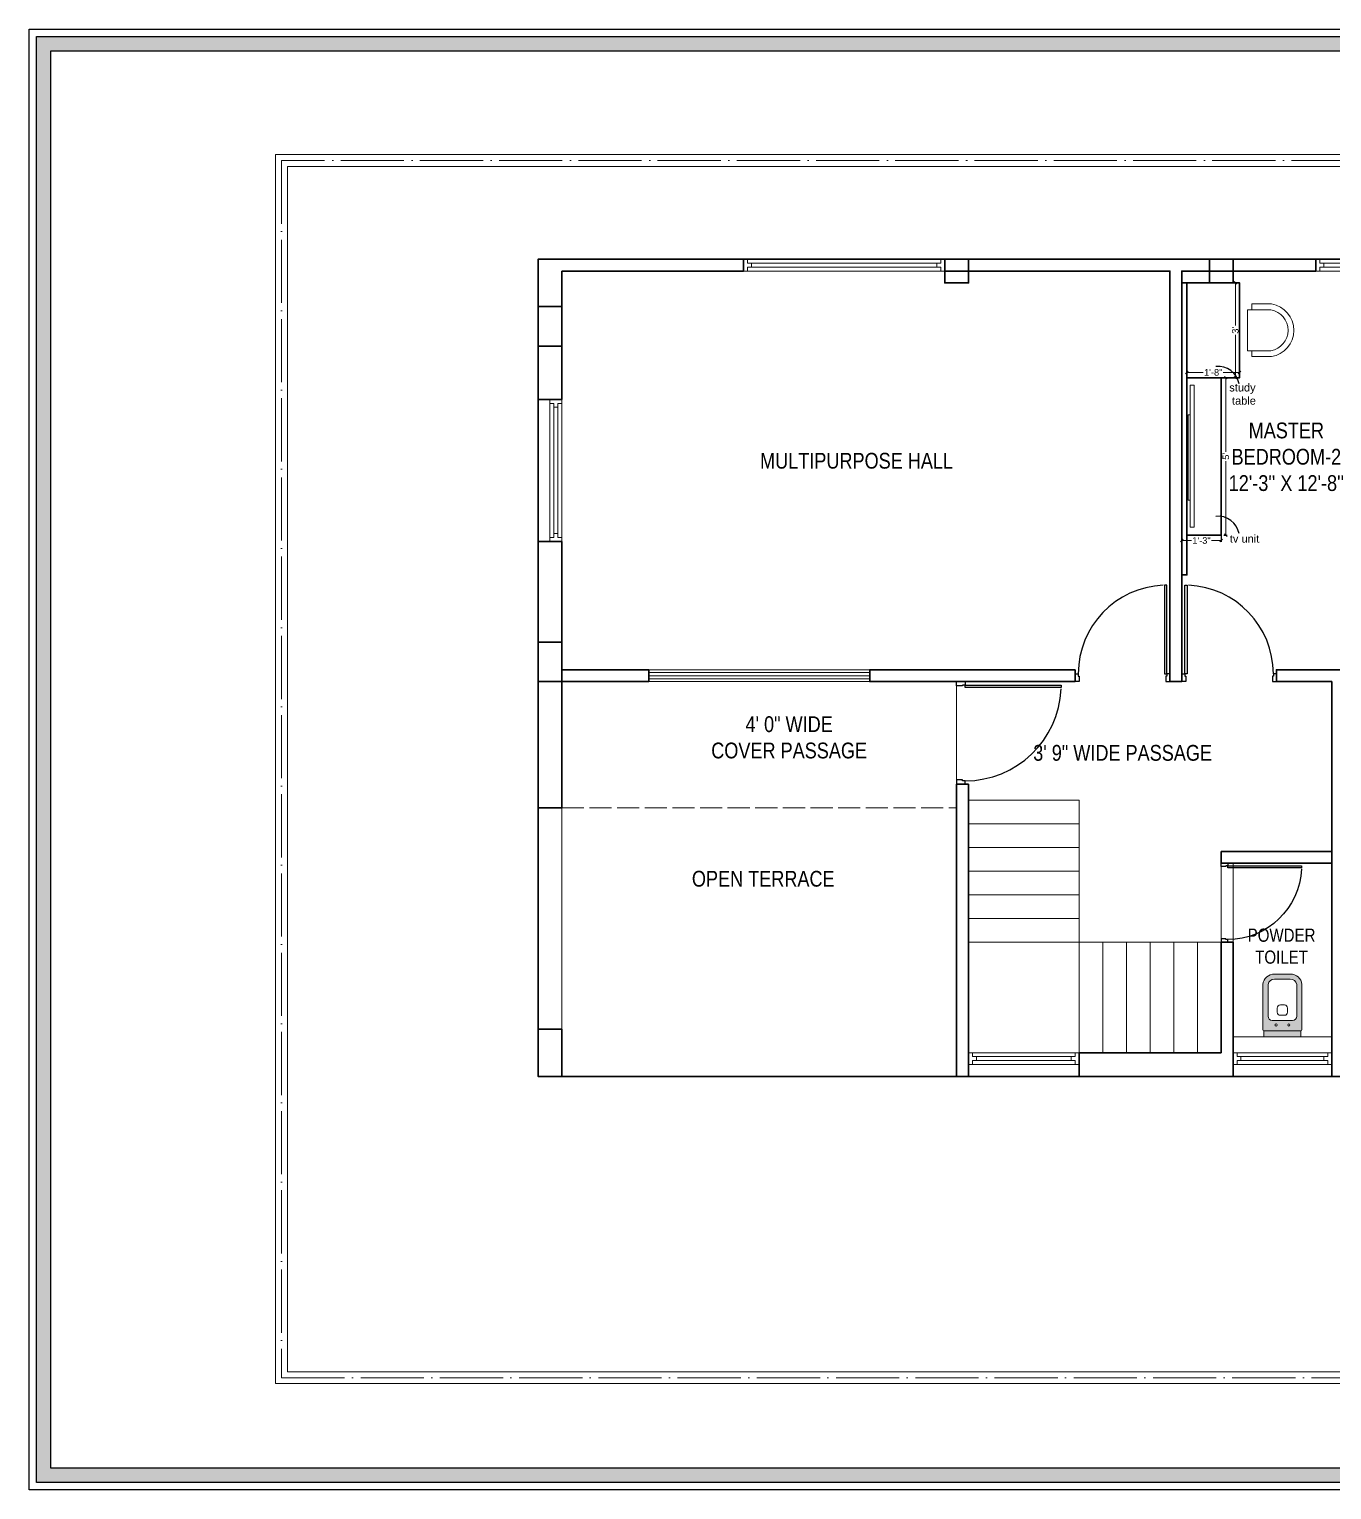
# Model space of a CAD drawing. Header units: millimetres. Extents: x 56222 to 3066687, y -650199 to -121287.
# Drawn here: x 156280 to 156775, y -179290 to -178735 of the extents above; entities that cross this region are included whole.
import ezdxf

# ---------------------------------------------------------------- set-up
doc = ezdxf.new("R2010")
doc.units = ezdxf.units.MM
doc.header["$MEASUREMENT"] = 0
doc.header["$PDMODE"] = 35
doc.linetypes.add('ACAD_ISO02W100', pattern=[15, 12, -3])
doc.linetypes.add('ACAD_ISO04W100', pattern=[30, 24, -3, 0, -3])
doc.layers.get('Defpoints').update_dxf_attribs({"color": 220})
doc.layers.add('AR DOOR', color=40, linetype='Continuous')
doc.layers.add('AR ELE-5', color=134, linetype='Continuous')
for name, color, linetype, lineweight in [('COLUMN', 1, 'Continuous', 30), ('dim05', 1, 'Continuous', 13), ('ELEVATION ( SPIRAL STAIR )', 250, 'Continuous', 9), ('FIRST FLOOR', 7, 'Continuous', 9), ('FIRST FLOOR ( TEXT )', 7, 'Continuous', 9), ('FIRST FLOOR_( STAIR )', 251, 'Continuous', 9), ('FURNITURE', 32, 'Continuous', 9), ('GROUND FLOOR', 7, 'Continuous', 9), ('GROUND FLOOR ( DW_RAIL )', 7, 'Continuous', 9), ('Labelling', 1, 'Continuous', 25), ('NAME PLATE', 7, 'Continuous', 25), ('SECOND FLOOR', 7, 'Continuous', 9), ('SECOND FLOOR  ( PLINE )', 251, 'Continuous', 30), ('SECOND FLOOR ( DW_RAIL )', 7, 'Continuous', 9), ('SECOND FLOOR ( PLine )', 7, 'Continuous', 30), ('SECOND FLOOR ( TEXT )', 7, 'Continuous', 9), ('wall', 7, 'Continuous', 30)]:
    doc.layers.add(name, color=color, linetype=linetype, lineweight=lineweight)
doc.styles.add('Arial', font='arial.ttf')
doc.styles.add("Cn_BT_0'-0", font='swissc.ttf')
doc.styles.add('KATHA', font='swissc.ttf')
doc.styles.get("Standard").update_dxf_attribs({"font": 'arial.ttf', "height": 6})
doc.styles.add('style4', font='ARIALN.TTF')
doc.dimstyles.new('ISO-25', dxfattribs={"dimtxt": 2.5, "dimasz": 1, "dimexe": 0.5, "dimexo": 1, "dimtad": 0, "dimdec": 1, "dimlunit": 4, "dimtxsty": 'Standard', "dimblk": 'OBLIQUE', "dimcen": 2.5, "dimclrd": 1, "dimclre": 1, "dimclrt": 5, "dimadec": 0, "dimazin": 0, "dimtfac": 1, "dimtdec": 1, "dimtmove": 0, "dimatfit": 3, "dimfxl": 1, "dimlwd": -1, "dimarcsym": 0})

# ---------------------------------------------------------------- blocks, each defined once
blk = doc.blocks.new('*U256')
for points in [[(-1160, 0), (-1120, 0), (-1120, 30), (-1110, 30), (-1110, 100), (-1160, 100)], [(0, 0), (0, -1120), (-30, -1120), (-30, 0)], [(40, 0), (0, 0), (0, 30), (-10, 30), (-10, 100), (40, 100)]]:
    blk.add_lwpolyline(points, close=True)
at = {"layer": 'AR ELE-5', "linetype": 'ByBlock', "ltscale": 15}
blk.add_arc((2, 1), 1122, 180.0347, 267.627, dxfattribs=at)
blk = doc.blocks.new('*U266')
for points in [[(-40, 0), (0, 0), (0, 30), (10, 30), (10, 100), (-40, 100)], [(0, 0), (0, -1120), (30, -1120), (30, 0)], [(1160, 0), (1120, 0), (1120, 30), (1110, 30), (1110, 100), (1160, 100)]]:
    blk.add_lwpolyline(points, close=True)
at = {"layer": 'AR ELE-5', "linetype": 'ByBlock', "ltscale": 15}
blk.add_arc((-2, 1), 1122, 272.373, 359.9653, dxfattribs=at)
blk = doc.blocks.new('*U268')
for points in [[(0, 0), (0, 1120), (30, 1120), (30, 0)], [(-40, 0), (0, 0), (0, -30), (10, -30), (10, -100), (-40, -100)], [(1160, 0), (1120, 0), (1120, -30), (1110, -30), (1110, -100), (1160, -100)]]:
    blk.add_lwpolyline(points, close=True)
at = {"layer": 'AR ELE-5', "linetype": 'ByBlock', "ltscale": 15}
blk.add_arc((-2, -1), 1122, 0.0347, 87.627, dxfattribs=at)
blk = doc.blocks.new('A$C3EC62B37')
at = {"layer": 'FURNITURE', "lineweight": 30, "ltscale": 0.25, "true_color": 0xffffff}
h = blk.add_hatch(color=7, dxfattribs=at)
h.dxf.hatch_style = 1
h.paths.add_polyline_path([(-12.22, 0), (-12.22, 2.35), (-26.26, 2.35), (-26.26, 0)])
h.paths.add_polyline_path([(-26.26, 2.35), (-12.22, 2.35, 0.414214), (-11.83, 2.74), (-11.83, 19.96, 0.388639), (-16.24, 23.87), (-22.38, 23.87, 0.379499), (-26.65, 19.96), (-26.65, 2.74, 0.414214)])
h.paths.add_polyline_path([(-15.35, 6.26), (-23.13, 6.26, -0.414214), (-24.7, 7.83), (-24.7, 19.96, -0.349567), (-22.37, 21.91), (-16.24, 21.91, -0.364948), (-13.78, 19.96), (-13.78, 7.83, -0.414214)], flags=16)
h.paths.add_polyline_path([(-18.46, 8.22), (-20.02, 8.22, -0.414214), (-21.2, 9.39), (-21.2, 10.96, -0.414214), (-20.02, 12.13), (-18.46, 12.13, -0.414214), (-17.28, 10.96), (-17.28, 9.39, -0.414214)], flags=0)
h.paths.add_polyline_path([(-22.06, 4.53, -1), (-21.27, 4.53, -1)], flags=16)
at = {"layer": 'FURNITURE', "color": 0, "linetype": 'ByBlock', "lineweight": -2}
for p, q in [((-22.24, 23.87), (-16.24, 23.87)), ((-26.65, 2.74), (-26.65, 19.96)), ((-24.7, 7.83), (-24.7, 19.96)), ((-22.24, 21.91), (-16.24, 21.91)), ((-13.78, 7.83), (-13.78, 19.96)), ((-11.83, 2.74), (-11.83, 19.96)), ((-20.02, 12.13), (-18.46, 12.13)), ((-23.13, 6.26), (-15.35, 6.26)), ((-21.2, 9.39), (-21.2, 10.96)), ((-20.02, 8.22), (-18.46, 8.22)), ((-17.28, 9.39), (-17.28, 10.96)), ((-26.26, 2.35), (-12.22, 2.35)), ((-26.26, 2.35), (-26.26, 0)), ((-26.26, 0), (-12.22, 0)), ((-26.26, 0), (-12.22, 0)), ((-12.22, 2.35), (-12.22, 0))]:
    blk.add_line(p, q, dxfattribs=at)
for centre in [(-21.66, 4.53), (-16.81, 4.53)]:
    blk.add_circle(centre, 0.391, dxfattribs=at)
for centre, radius, start, end in [((-22.31, 19.5), 4.37, 89.0873, 174.0395), ((-16.17, 19.5), 4.37, 5.9605, 90.9127), ((-22.31, 19.48), 2.44, 88.437, 168.6348), ((-16.17, 19.48), 2.44, 11.3652, 91.563), ((-20.02, 10.96), 1.17, 90, 180), ((-18.46, 10.96), 1.17, 0, 90), ((-23.13, 7.83), 1.57, 180, 270), ((-20.02, 9.39), 1.17, 180, 270), ((-18.46, 9.39), 1.17, 270, 0), ((-15.35, 7.83), 1.57, 270, 0), ((-26.26, 2.74), 0.391, 180, 270), ((-12.22, 2.74), 0.391, 270, 0)]:
    blk.add_arc(centre, radius, start, end, dxfattribs=at)
blk = doc.blocks.new('_Oblique')
at = {"layer": 'wall', "color": 0, "lineweight": -2}
blk.add_line((-0.5, -0.5), (0.5, 0.5), dxfattribs=at)
blk = doc.blocks.new('*D339')
at = {"layer": 'Defpoints', "color": 0, "transparency": 16777216}
for p in [(156732.98, -178867.42), (156734.73, -178867.42), (156732.98, -178927.21)]:
    blk.add_point(p, dxfattribs=at)
at = {"layer": 'dim05', "color": 1, "linetype": 'Continuous', "lineweight": -2, "transparency": 16777216}
for p, q in [((156733.98, -178867.42), (156735.23, -178867.42)), ((156733.98, -178927.21), (156735.23, -178927.21))]:
    blk.add_line(p, q, dxfattribs=at)
at = {"layer": 'dim05', "color": 1, "linetype": 'Continuous', "transparency": 16777216}
for p, q in [((156734.73, -178867.42), (156734.73, -178895.54)), ((156734.73, -178927.21), (156734.73, -178899.09))]:
    blk.add_line(p, q, dxfattribs=at)
at = {"layer": 'dim05', "color": 1, "transparency": 16777216}
for p, rotation in [((156734.73, -178867.42), 90), ((156734.73, -178927.21), 270)]:
    blk.add_blockref('_Oblique', p, dxfattribs=dict(at, rotation=rotation))
at = {"layer": 'dim05', "color": 5, "lineweight": 25, "transparency": 16777216, "insert": (156734.73, -178897.31), "char_height": 2.5, "attachment_point": 5, "rotation": 90, "style": 'Arial'}
blk.add_mtext("5'", dxfattribs=at)
blk = doc.blocks.new('*D340')
at = {"layer": 'Defpoints', "color": 0, "transparency": 16777216}
for p in [(156717.98, -178925.46), (156717.98, -178929.3), (156732.98, -178925.46)]:
    blk.add_point(p, dxfattribs=at)
at = {"layer": 'dim05', "color": 1, "linetype": 'Continuous', "lineweight": -2, "transparency": 16777216}
for p, q in [((156717.98, -178926.46), (156717.98, -178929.8)), ((156732.98, -178926.46), (156732.98, -178929.8))]:
    blk.add_line(p, q, dxfattribs=at)
at = {"layer": 'dim05', "color": 1, "linetype": 'Continuous', "transparency": 16777216}
for p, q in [((156717.98, -178929.3), (156721.65, -178929.3)), ((156732.98, -178929.3), (156729.31, -178929.3))]:
    blk.add_line(p, q, dxfattribs=at)
at = {"layer": 'dim05', "color": 1, "transparency": 16777216, "rotation": 180}
blk.add_blockref('_Oblique', (156717.98, -178929.3), dxfattribs=at)
at = {"layer": 'dim05', "color": 1, "transparency": 16777216}
blk.add_blockref('_Oblique', (156732.98, -178929.3), dxfattribs=at)
at = {"layer": 'dim05', "color": 5, "lineweight": 25, "transparency": 16777216, "insert": (156725.48, -178929.3), "char_height": 2.5, "attachment_point": 5, "style": 'Arial'}
blk.add_mtext('1\'-3"', dxfattribs=at)
blk = doc.blocks.new('*D343')
at = {"layer": 'Defpoints', "color": 0, "transparency": 16777216}
for p in [(156737.95, -178831.42), (156737.95, -178867.42), (156738.34, -178867.42)]:
    blk.add_point(p, dxfattribs=at)
at = {"layer": 'dim05', "color": 1, "linetype": 'Continuous', "transparency": 16777216}
for p, q in [((156738.34, -178831.42), (156738.34, -178847.65)), ((156738.34, -178867.42), (156738.34, -178851.2))]:
    blk.add_line(p, q, dxfattribs=at)
at = {"layer": 'dim05', "color": 1, "linetype": 'Continuous', "lineweight": -2, "transparency": 16777216}
for p, q in [((156738.95, -178831.42), (156738.84, -178831.42)), ((156738.95, -178867.42), (156738.84, -178867.42))]:
    blk.add_line(p, q, dxfattribs=at)
at = {"layer": 'dim05', "color": 1, "transparency": 16777216}
for p, rotation in [((156738.34, -178831.42), 90), ((156738.34, -178867.42), 270)]:
    blk.add_blockref('_Oblique', p, dxfattribs=dict(at, rotation=rotation))
at = {"layer": 'dim05', "color": 5, "lineweight": 25, "transparency": 16777216, "insert": (156738.34, -178849.42), "char_height": 2.5, "attachment_point": 5, "rotation": 90, "style": 'Arial'}
blk.add_mtext("3'", dxfattribs=at)
blk = doc.blocks.new('*D344')
at = {"layer": 'Defpoints', "color": 0, "transparency": 16777216}
for p in [(156719.95, -178865.58), (156739.95, -178865.42), (156739.95, -178865.79)]:
    blk.add_point(p, dxfattribs=at)
at = {"layer": 'dim05', "color": 1, "linetype": 'Continuous', "lineweight": -2, "transparency": 16777216}
for p, q in [((156719.95, -178864.58), (156719.95, -178864.92)), ((156739.95, -178864.79), (156739.95, -178864.92))]:
    blk.add_line(p, q, dxfattribs=at)
at = {"layer": 'dim05', "color": 1, "linetype": 'Continuous', "transparency": 16777216}
for p, q in [((156719.95, -178865.42), (156726.12, -178865.42)), ((156739.95, -178865.42), (156733.78, -178865.42))]:
    blk.add_line(p, q, dxfattribs=at)
at = {"layer": 'dim05', "color": 1, "transparency": 16777216, "rotation": 180}
blk.add_blockref('_Oblique', (156719.95, -178865.42), dxfattribs=at)
at = {"layer": 'dim05', "color": 1, "transparency": 16777216}
blk.add_blockref('_Oblique', (156739.95, -178865.42), dxfattribs=at)
at = {"layer": 'dim05', "color": 5, "lineweight": 25, "transparency": 16777216, "insert": (156729.95, -178865.42), "char_height": 2.5, "attachment_point": 5, "style": 'Arial'}
blk.add_mtext('1\'-8"', dxfattribs=at)
blk = doc.blocks.new('LAYOUT FILE')
at = {"layer": 'NAME PLATE', "true_color": 0xd39e00}
h = blk.add_hatch(color=42, dxfattribs=at)
h.paths.add_polyline_path([(3346889.83, -513806.18), (3346889.83, -514260.7), (3347535.56, -514260.7), (3347535.56, -513806.18)])
h.paths.add_polyline_path([(3346894.36, -513810.71), (3347531.03, -513810.71), (3347531.03, -514256.17), (3346894.36, -514256.17)], flags=16)
at = {"layer": 'NAME PLATE', "color": 42, "true_color": 0xd39e00}
for points in [[(3346887.56, -513803.91), (3347537.83, -513803.91), (3347537.83, -514262.96), (3346887.56, -514262.96)], [(3346889.83, -513806.18), (3347535.56, -513806.18), (3347535.56, -514260.7), (3346889.83, -514260.7)], [(3346894.36, -513810.71), (3347531.03, -513810.71), (3347531.03, -514256.17), (3346894.36, -514256.17)]]:
    blk.add_lwpolyline(points, close=True, dxfattribs=at)

msp = doc.modelspace()

# ---------------------------------------------------------------- linework, layer by layer
at = {"lineweight": 9}
for points in [[(156722.6842, -178870.2273), (156721.2375, -178870.2273), (156721.2375, -178924.2273), (156722.6842, -178924.2273)], [(156721.2375, -178881.5088), (156720.4716, -178881.5088), (156720.4716, -178913.9457), (156721.2375, -178913.9457)]]:
    msp.add_lwpolyline(points, close=True, dxfattribs=at)
at = {"layer": 'COLUMN'}
for points in [[(156627.9779, -178822.4231), (156636.9779, -178822.4231), (156636.9779, -178831.4231), (156627.9779, -178831.4231)], [(156728.4779, -178822.4231), (156737.4779, -178822.4231), (156737.4779, -178831.4231), (156728.4779, -178831.4231)], [(156473.4779, -178840.4231), (156482.4779, -178840.4231), (156482.4779, -178855.4231), (156473.4779, -178855.4231)], [(156473.4779, -178967.9231), (156482.4779, -178967.9231), (156482.4779, -178982.9231), (156473.4779, -178982.9231)], [(156473.4779, -179114.9231), (156482.4779, -179114.9231), (156482.4779, -179132.9231), (156473.4779, -179132.9231)]]:
    msp.add_lwpolyline(points, close=True, dxfattribs=at)
at = {"layer": 'Defpoints', "color": 6, "lineweight": 30}
msp.add_lwpolyline([(156473.4779, -178822.4231), (156873.9779, -178822.4231), (156873.9779, -179132.9231), (156473.4779, -179132.9231)], close=True, dxfattribs=at)
at = {"layer": 'ELEVATION ( SPIRAL STAIR )', "color": 5}
for points in [[(156515.4779, -178978.4231), (156599.4779, -178978.4231), (156599.4779, -178982.9231), (156515.4779, -178982.9231)], [(156515.4779, -178979.4707), (156599.4779, -178979.4707), (156599.4779, -178980.6731), (156515.4779, -178980.6731)], [(156515.4779, -178980.6731), (156599.4779, -178980.6731), (156599.4779, -178981.8754), (156515.4779, -178981.8754)]]:
    msp.add_lwpolyline(points, close=True, dxfattribs=at)
at = {"layer": 'FIRST FLOOR', "color": 1}
msp.add_line((156678.9779, -179123.9231), (156678.9779, -179132.9231), dxfattribs=at)
at = {"layer": 'FIRST FLOOR_( STAIR )'}
for p, q in [((156678.9779, -179027.9231), (156636.9779, -179027.9231)), ((156678.9779, -179027.9231), (156678.9779, -179123.9231)), ((156678.9779, -179036.9231), (156636.9779, -179036.9231)), ((156678.9779, -179045.9231), (156636.9779, -179045.9231)), ((156678.9779, -179054.9231), (156636.9779, -179054.9231)), ((156678.9779, -179063.9231), (156636.9779, -179063.9231)), ((156678.9779, -179072.9231), (156636.9779, -179072.9231)), ((156732.9779, -179081.9231), (156636.9779, -179081.9231)), ((156687.9779, -179081.9231), (156687.9779, -179123.9231)), ((156696.9779, -179081.9231), (156696.9779, -179123.9231)), ((156705.9779, -179081.9231), (156705.9779, -179123.9231)), ((156714.9779, -179081.9231), (156714.9779, -179123.9231)), ((156723.9779, -179081.9231), (156723.9779, -179123.9231))]:
    msp.add_line(p, q, dxfattribs=at)
at = {"layer": 'FURNITURE', "lineweight": 30}
for p, q in [((156728.4779, -178831.4231), (156717.9779, -178831.4231)), ((156732.9779, -178867.4185), (156719.9456, -178867.4185)), ((156732.9779, -178867.4185), (156732.9779, -178927.211)), ((156732.9779, -178927.211), (156719.9456, -178927.211))]:
    msp.add_line(p, q, dxfattribs=at)
at = {"layer": 'FURNITURE'}
for p, q in [((156742.9509, -178841.6454), (156746.8585, -178841.6454)), ((156742.9509, -178841.6454), (156742.9509, -178857.1962)), ((156746.8585, -178857.1962), (156742.9509, -178857.1962))]:
    msp.add_line(p, q, dxfattribs=at)
at = {"layer": 'FURNITURE', "lineweight": 30}
for points in [[(156717.9779, -178831.4231), (156719.9456, -178831.4231), (156719.9456, -178942.3704), (156717.9779, -178942.3704)], [(156719.9456, -178831.4231), (156739.9509, -178831.4231), (156739.9509, -178867.4185), (156719.9456, -178867.4185)]]:
    msp.add_lwpolyline(points, close=True, dxfattribs=at)
at = {"layer": 'FURNITURE', "flags": 128}
for points in [[(156744.6363, -178857.1876), (156744.6363, -178859.4122), (156752.0184, -178859.4122, 0.85361338), (156752.0699, -178839.4122), (156744.6363, -178839.4122), (156744.6363, -178841.6367)], [(156746.8585, -178857.1876), (156744.6363, -178857.1876), (156751.835, -178857.1899, 0.83575836), (156751.8804, -178841.6344), (156746.8585, -178841.6344), (156744.6363, -178841.6344)]]:
    msp.add_lwpolyline(points, format="xyb", dxfattribs=at)
at = {"layer": 'GROUND FLOOR'}
for p, q in [((156373.7279, -178782.6731), (156873.9779, -178782.6731)), ((156373.7279, -178782.6731), (156373.7279, -179249.6731)), ((156378.2279, -178787.1731), (156873.9779, -178787.1731)), ((156378.2279, -178787.1731), (156378.2279, -179245.1731)), ((156378.2279, -179245.1731), (156873.9779, -179245.1731)), ((156373.7279, -179249.6731), (156873.9779, -179249.6731))]:
    msp.add_line(p, q, dxfattribs=at)
at = {"layer": 'GROUND FLOOR', "color": 1, "linetype": 'ACAD_ISO04W100'}
msp.add_lwpolyline([(156873.9779, -178784.9231), (156375.9779, -178784.9231), (156375.9779, -179247.4231), (156873.9779, -179247.4231)], dxfattribs=at)
at = {"layer": 'GROUND FLOOR ( DW_RAIL )'}
for points in [[(156678.9779, -179123.9231), (156677.4779, -179123.9231), (156677.4779, -179125.4231), (156675.9779, -179125.4231), (156675.9779, -179126.9231), (156639.9779, -179126.9231), (156639.9779, -179125.4231), (156638.4779, -179125.4231), (156638.4779, -179123.9231), (156636.9779, -179123.9231), (156636.9779, -179128.4231), (156638.4779, -179128.4231), (156638.4779, -179126.9231), (156639.9779, -179126.9231), (156639.9779, -179125.4231), (156675.9779, -179125.4231), (156675.9779, -179126.9231), (156677.4779, -179126.9231), (156677.4779, -179128.4231), (156678.9779, -179128.4231), (156678.9779, -179123.9231), (156636.9779, -179123.9231), (156636.9779, -179128.4231), (156678.9779, -179128.4231)], [(156774.9779, -179123.9231), (156773.4779, -179123.9231), (156773.4779, -179125.4231), (156771.9779, -179125.4231), (156771.9779, -179126.9231), (156740.4779, -179126.9231), (156740.4779, -179125.4231), (156738.9779, -179125.4231), (156738.9779, -179123.9231), (156737.4779, -179123.9231), (156737.4779, -179128.4231), (156738.9779, -179128.4231), (156738.9779, -179126.9231), (156740.4779, -179126.9231), (156740.4779, -179125.4231), (156771.9779, -179125.4231), (156771.9779, -179126.9231), (156773.4779, -179126.9231), (156773.4779, -179128.4231), (156774.9779, -179128.4231), (156774.9779, -179123.9231), (156737.4779, -179123.9231), (156737.4779, -179128.4231), (156774.9779, -179128.4231)]]:
    msp.add_lwpolyline(points, close=True, dxfattribs=at)
at = {"layer": 'Labelling', "color": 1}
for centre in [(156731.9024, -178871.1099), (156731.9024, -178928.0435)]:
    msp.add_arc(centre, 7.9778, 9.813504, 96.647322, dxfattribs=at)
at = {"layer": 'SECOND FLOOR'}
for p, q in [((156473.4779, -178822.4231), (156873.9779, -178822.4231)), ((156473.4779, -178822.4231), (156473.4779, -179132.9231)), ((156551.4779, -178822.4231), (156551.4779, -178826.9231)), ((156627.9779, -178822.4231), (156627.9779, -178826.9231)), ((156768.9779, -178822.4231), (156768.9779, -178826.9231)), ((156482.4779, -178978.4231), (156482.4779, -178826.9231)), ((156482.4779, -178826.9231), (156713.4779, -178826.9231)), ((156713.4779, -178826.9231), (156713.4779, -178982.9231)), ((156717.9779, -178826.9231), (156864.9779, -178826.9231)), ((156717.9779, -178982.9231), (156717.9779, -178826.9231)), ((156482.4779, -178875.6731), (156473.4779, -178875.6731)), ((156482.4779, -178929.6731), (156473.4779, -178929.6731)), ((156482.4779, -178978.4231), (156515.4779, -178978.4231)), ((156515.4779, -178982.9231), (156515.4779, -178978.4231)), ((156599.4779, -178978.4231), (156677.4779, -178978.4231)), ((156599.4779, -178982.9231), (156599.4779, -178978.4231)), ((156677.4779, -178982.9231), (156677.4779, -178978.4231)), ((156753.9779, -178978.4231), (156803.4779, -178978.4231)), ((156753.9779, -178982.9231), (156753.9779, -178978.4231)), ((156482.4779, -178982.9231), (156677.4779, -178982.9231)), ((156482.4779, -179132.9231), (156482.4779, -178982.9231)), ((156632.4779, -179132.9231), (156632.4779, -178982.9231)), ((156713.4779, -178982.9231), (156717.9779, -178982.9231)), ((156753.9779, -178982.9231), (156774.9779, -178982.9231)), ((156774.9779, -178982.9231), (156774.9779, -179132.9231)), ((156632.4779, -179021.9231), (156636.9779, -179021.9231)), ((156636.9779, -179132.9231), (156636.9779, -179021.9231)), ((156482.4779, -179030.9231), (156473.4779, -179030.9231)), ((156732.9779, -179047.4231), (156732.9779, -179123.9231)), ((156744.9779, -179051.9231), (156737.4779, -179051.9231)), ((156737.4779, -179051.9231), (156737.4779, -179132.9231)), ((156774.9779, -179117.9231), (156737.4779, -179117.9231)), ((156732.9779, -179123.9231), (156636.9779, -179123.9231)), ((156774.9779, -179123.9231), (156737.4779, -179123.9231)), ((156873.9779, -179132.9231), (156473.4779, -179132.9231))]:
    msp.add_line(p, q, dxfattribs=at)
at = {"layer": 'SECOND FLOOR', "color": 1, "linetype": 'ACAD_ISO02W100', "ltscale": 0.7}
msp.add_lwpolyline([(156482.4779, -179030.9231), (156632.4779, -179030.9231)], dxfattribs=at)
at = {"layer": 'SECOND FLOOR  ( PLINE )'}
for points in [[(156482.4779, -178826.9231), (156551.4779, -178826.9231), (156551.4779, -178822.4231), (156473.4779, -178822.4231), (156473.4779, -178875.6731), (156482.4779, -178875.6731)], [(156768.9779, -178822.4231), (156627.9779, -178822.4231), (156627.9779, -178826.9231), (156713.4779, -178826.9231), (156713.4779, -178982.9231), (156717.9779, -178982.9231), (156717.9779, -178826.9231), (156768.9779, -178826.9231)], [(156515.4779, -178978.4231), (156482.4779, -178978.4231), (156482.4779, -178929.6731), (156477.9779, -178929.6731), (156473.4779, -178929.6731), (156473.4779, -179030.9231), (156482.4779, -179030.9231), (156482.4779, -178982.9231), (156515.4779, -178982.9231)], [(156677.4779, -178978.4231), (156599.4779, -178978.4231), (156599.4779, -178982.9231), (156677.4779, -178982.9231)], [(156636.9779, -179021.9231), (156632.4779, -179021.9231), (156632.4779, -179132.9231), (156636.9779, -179132.9231)]]:
    msp.add_lwpolyline(points, close=True, dxfattribs=at)
at = {"layer": 'SECOND FLOOR ( DW_RAIL )'}
for points in [[(156627.9779, -178822.4231), (156626.4779, -178822.4231), (156626.4779, -178823.9231), (156624.9779, -178823.9231), (156624.9779, -178825.4231), (156554.4779, -178825.4231), (156554.4779, -178823.9231), (156552.9779, -178823.9231), (156552.9779, -178822.4231), (156551.4779, -178822.4231), (156551.4779, -178826.9231), (156552.9779, -178826.9231), (156552.9779, -178825.4231), (156554.4779, -178825.4231), (156554.4779, -178823.9231), (156624.9779, -178823.9231), (156624.9779, -178825.4231), (156626.4779, -178825.4231), (156626.4779, -178826.9231), (156627.9779, -178826.9231), (156627.9779, -178822.4231), (156551.4779, -178822.4231), (156551.4779, -178826.9231), (156627.9779, -178826.9231)], [(156828.9779, -178822.4231), (156827.4779, -178822.4231), (156827.4779, -178823.9231), (156825.9779, -178823.9231), (156825.9779, -178825.4231), (156771.9779, -178825.4231), (156771.9779, -178823.9231), (156770.4779, -178823.9231), (156770.4779, -178822.4231), (156768.9779, -178822.4231), (156768.9779, -178826.9231), (156770.4779, -178826.9231), (156770.4779, -178825.4231), (156771.9779, -178825.4231), (156771.9779, -178823.9231), (156825.9779, -178823.9231), (156825.9779, -178825.4231), (156827.4779, -178825.4231), (156827.4779, -178826.9231), (156828.9779, -178826.9231), (156828.9779, -178822.4231), (156768.9779, -178822.4231), (156768.9779, -178826.9231), (156828.9779, -178826.9231)], [(156482.4779, -178929.6731), (156482.4779, -178928.1731), (156480.9779, -178928.1731), (156480.9779, -178926.6731), (156479.4779, -178926.6731), (156479.4779, -178878.6731), (156480.9779, -178878.6731), (156480.9779, -178877.1731), (156482.4779, -178877.1731), (156482.4779, -178875.6731), (156477.9779, -178875.6731), (156477.9779, -178877.1731), (156479.4779, -178877.1731), (156479.4779, -178878.6731), (156480.9779, -178878.6731), (156480.9779, -178926.6731), (156479.4779, -178926.6731), (156479.4779, -178928.1731), (156477.9779, -178928.1731), (156477.9779, -178929.6731), (156482.4779, -178929.6731), (156482.4779, -178875.6731), (156477.9779, -178875.6731), (156477.9779, -178929.6731)]]:
    msp.add_lwpolyline(points, close=True, dxfattribs=at)
at = {"layer": 'SECOND FLOOR ( PLine )'}
for p, q in [((156732.9779, -179051.9231), (156732.9779, -179047.4231)), ((156732.9779, -179047.4231), (156774.9779, -179047.4231)), ((156774.9779, -179051.9231), (156732.9779, -179051.9231)), ((156732.9779, -179123.9231), (156732.9779, -179081.9231)), ((156737.4779, -179081.9231), (156732.9779, -179081.9231)), ((156737.4779, -179081.9231), (156737.4779, -179132.9231)), ((156678.9779, -179132.9231), (156678.9779, -179123.9231)), ((156678.9779, -179123.9231), (156732.9779, -179123.9231)), ((156737.4779, -179132.9231), (156678.9779, -179132.9231))]:
    msp.add_line(p, q, dxfattribs=at)
msp.add_lwpolyline([(156779.4779, -178982.9231), (156803.4779, -178982.9231), (156803.4779, -178978.4231), (156753.9779, -178978.4231), (156753.9779, -178982.9231), (156774.9779, -178982.9231), (156774.9779, -179132.9231), (156779.4779, -179132.9231)], close=True, dxfattribs=at)

# ---------------------------------------------------------------- block references
at = {"layer": 'AR DOOR', "linetype": 'ByBlock', "lineweight": -2, "extrusion": (0, 0, -1)}
for name, p, xscale, yscale, zscale, rotation in [('*U266', (-156712.2779, -178979.9231), -0.02999999999996949, 0.02999999999996949, -0.02999999999996949, 180), ('*U256', (-156719.1779, -178979.9231), -0.02999999999996949, 0.02999999999996949, -0.02999999999996949, 180), ('*U268', (-156635.7279, -178984.2231), -0.03250000000010034, 0.03250000000010034, -0.03250000000010034, 90), ('*U266', (-156735.4779, -179052.9231), 0.02500000000004618, 0.02500000000004618, -0.02500000000004618, 270)]:
    msp.add_blockref(name, p, dxfattribs=dict(at, xscale=xscale, yscale=yscale, zscale=zscale, rotation=rotation))
at = {"layer": 'FURNITURE'}
msp.add_blockref('A$C3EC62B37', (156775.4668, -179117.9231), dxfattribs=at)
at = {"layer": 'NAME PLATE', "lineweight": 0, "xscale": 1.209046105522275, "yscale": 1.209046105522275, "zscale": 1.209046105522275}
msp.add_blockref('LAYOUT FILE', (-3890261.2134, 442477.617, 0.1256), dxfattribs=at)

# ---------------------------------------------------------------- texts
at = {"layer": 'FIRST FLOOR ( TEXT )', "insert": (156757.7178, -178897.5076), "char_height": 6, "attachment_point": 5, "style": 'KATHA'}
msp.add_mtext("MASTER \\PBEDROOM-2\\P12'-3'' X 12'-8''", dxfattribs=at)
at = {"layer": 'Labelling', "color": 1, "char_height": 3, "width": 33.454272, "attachment_point": 5, "style": 'style4'}
for s, insert in [('\\A1;{\\fArial|b0|i0|c0|p34;study\\P table}', (156741.0307, -178873.6854)), ('\\A1;{\\fArial|b0|i0|c0|p34;tv unit}', (156741.8406, -178928.6109))]:
    msp.add_mtext(s, dxfattribs=dict(at, insert=insert))
at = {"layer": 'SECOND FLOOR ( TEXT )', "attachment_point": 5}
for s, insert, char_height, style in [('MULTIPURPOSE HALL', (156594.4474, -178899.0222), 6, 'KATHA'), ('4\' 0" WIDE \\PCOVER PASSAGE', (156568.839, -179004.1292), 6, 'KATHA'), ('3\' 9" WIDE PASSAGE', (156695.5215, -179010.022), 6, 'KATHA'), ('OPEN TERRACE', (156559.0027, -179057.8653), 6, 'KATHA'), ('POWDER\\PTOILET', (156755.8977, -179083.4715), 5, "Cn_BT_0'-0")]:
    msp.add_mtext(s, dxfattribs=dict(at, insert=insert, char_height=char_height, style=style))

# ---------------------------------------------------------------- dimensions: what is measured, and where the dimension line sits
at = {"layer": 'dim05', "color": 27, "lineweight": 25, "true_color": 0x7d5120}
for base, p1, p2, picture, middle in [((156738.3392, -178867.4185), (156737.9509, -178831.4231), (156737.9509, -178867.4185), '*D343', (156738.3392, -178849.4208)), ((156734.728, -178867.4185), (156732.9779, -178927.211), (156732.9779, -178867.4185), '*D339', (156734.728, -178897.3148))]:
    dim = msp.add_linear_dim(base=base, p1=p1, p2=p2, angle=90, dimstyle='ISO-25', override={"dimtxsty": 'Arial'}, dxfattribs=at)
    dim.commit()
    dim.dimension.update_dxf_attribs({"geometry": picture, "text_midpoint": middle})
for base, p1, p2, picture, middle in [((156739.9509, -178865.4199), (156719.9456, -178865.5848), (156739.9509, -178865.7944), '*D344', (156729.9483, -178865.4199)), ((156717.9779, -178929.2976), (156732.9779, -178925.461), (156717.9779, -178925.461), '*D340', (156725.4779, -178929.2976))]:
    dim = msp.add_linear_dim(base=base, p1=p1, p2=p2, dimstyle='ISO-25', override={"dimtxsty": 'Arial'}, dxfattribs=at)
    dim.commit()
    dim.dimension.update_dxf_attribs({"geometry": picture, "text_midpoint": middle})

doc.saveas('drawing.dxf')
